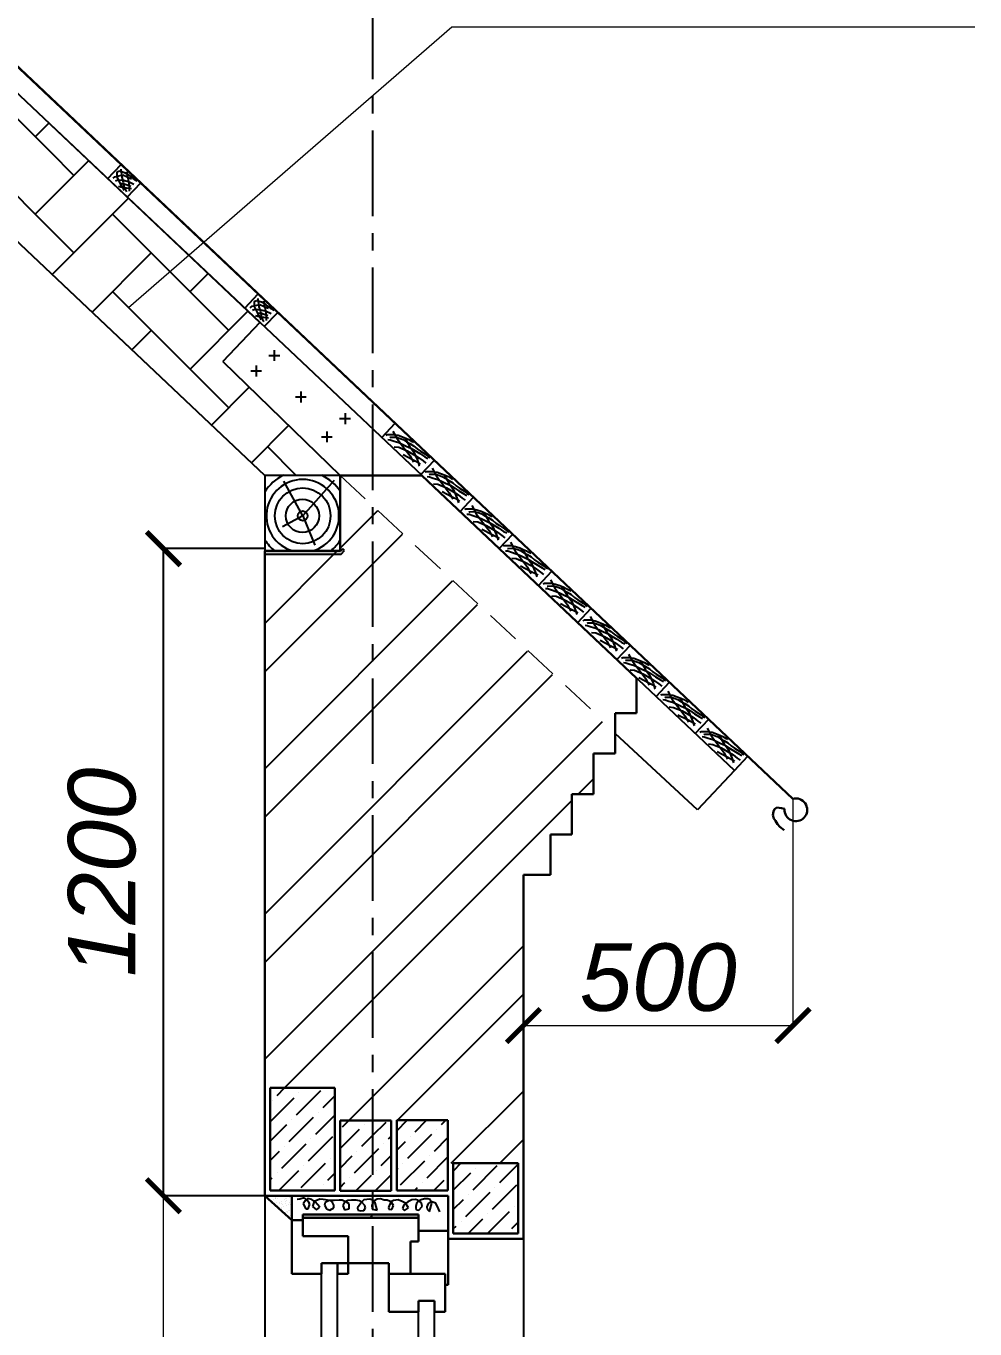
# Model space of a CAD drawing. Header units: millimetres. Extents: x 84778 to 227326, y -44398 to 146312.
# Drawn here: x 203366 to 206887, y -735 to 4098 of the extents above; entities that cross this region are included whole.
import ezdxf

# ---------------------------------------------------------------- set-up
doc = ezdxf.new("R2010")
doc.units = ezdxf.units.MM
doc.header["$LTSCALE"] = 10
doc.linetypes.add('CENTER', pattern=[50.8, 31.75, -6.35, 6.35, -6.35])
doc.linetypes.add('DASHED', pattern=[19.05, 12.7, -6.35])
for name, color, linetype in [('Осевая', 7, 'CENTER'), ('Пунктир', 7, 'DASHED'), ('Размерная', 7, 'Continuous'), ('Штриховка', 7, 'DASHED')]:
    doc.layers.add(name, color=color, linetype=linetype)
for name, color, linetype, lineweight in [('Основная', 7, 'Continuous', 30), ('основной', 7, 'Continuous', 30), ('Тонкая', 7, 'Continuous', 25)]:
    doc.layers.add(name, color=color, linetype=linetype, lineweight=lineweight)
doc.styles.add('STIL 888', font='ARIALI.TTF')

# ---------------------------------------------------------------- blocks, each defined once
blk = doc.blocks.new('_ArchTick')
at = {"color": 0, "linetype": 'ByBlock', "const_width": 0.15}
blk.add_lwpolyline([(-0.5, -0.5), (0.5, 0.5)], dxfattribs=at)

msp = doc.modelspace()

# ---------------------------------------------------------------- hatches: boundary and pattern name
at = {"layer": 'Тонкая', "linetype": 'Continuous', "ltscale": 1000}
msp.add_hatch(color=256, dxfattribs=at).paths.add_polyline_path([(204251.6, 2151), (204534.5, 2151), (204541.8, 2158), (204546.9, 2152.6), (204534.5, 2139), (204251.6, 2139)])
h = msp.add_hatch(color=256, dxfattribs=at)
edge = h.paths.add_edge_path()
edge.add_line((204392.2, -311.4), (204397.4, -311.4))
edge.add_spline(control_points=[(204397.4, -311.4), (204397.4, -311.4), (204397.4, -311.5), (204397.3, -311.5)], knot_values=[8.611802, 8.611802, 8.611802, 8.611802, 8.61268, 8.61268, 8.61268, 8.61268], degree=3, periodic=0)
edge.add_spline(control_points=[(204408.6, -299.1), (204405.4, -303.3), (204401.4, -307.3), (204397.4, -311.4)], knot_values=[8.531926, 8.531926, 8.531926, 8.531926, 8.611802, 8.611802, 8.611802, 8.611802], degree=3, periodic=0)
edge.add_line((204397.4, -311.4), (204646.3, -311.4))
edge.add_line((204646.3, -311.4), (204640, -323.3))
edge.add_line((204640, -323.3), (204392.2, -323.3))
edge.add_line((204392.2, -323.3), (204392.2, -311.4))
at = {"layer": 'Тонкая', "linetype": 'Continuous', "lineweight": 30, "ltscale": 1000}
for points in [[(204646.3, -311.4), (204651.6, -311.4), (204651.6, -323.3), (204640, -323.3)], [(204651.6, -311.4), (204820.8, -311.4), (204822.2, -312.6), (204822.2, -323.3), (204651.6, -323.3)]]:
    msp.add_hatch(color=256, dxfattribs=at).paths.add_polyline_path(points)

# ---------------------------------------------------------------- linework, layer by layer
at = {"layer": 'Осевая'}
msp.add_line((204651.6, 6250), (204651.6, -15039.6), dxfattribs=at)
at = {"layer": 'Основная', "ltscale": 50}
for p, q in [((205631.6, 1548.6), (205551.6, 1548.6)), ((205551.6, 1398.6), (205471.6, 1398.6)), ((205471.6, 1248.6), (205391.6, 1248.6)), ((205391.6, 1098.6), (205311.6, 1098.6)), ((205311.6, 948.6), (205211.6, 948.6)), ((204511.4, 158.6), (204271.4, 158.6)), ((204721.1, 37.5), (204530.8, 37.5)), ((204931.3, 39.1), (204741.1, 39.1)), ((205191.6, -120.7), (204951.3, -120.7)), ((204511.6, -221.5), (204271.3, -221.5)), ((204721.1, -223.2), (204530.8, -223.2)), ((204931.3, -221.6), (204741.1, -221.6)), ((205191.6, -381.4), (204951.3, -381.4)), ((204931.6, -401.4), (205211.6, -401.4))]:
    msp.add_line(p, q, dxfattribs=at)
at = {"layer": 'Основная', "linetype": 'Continuous', "lineweight": 30, "ltscale": 1000}
for p, q in [((204352.2, -241.4), (204251.6, -241.4)), ((204251.6, -241.4), (204352.2, -331.4)), ((204352.2, -331.4), (204352.2, -241.4))]:
    msp.add_line(p, q, dxfattribs=at)
at = {"layer": 'Основная', "lineweight": 30}
msp.add_line((204932.2, -241.4), (204932.2, -571.4), dxfattribs=at)
at = {"layer": 'Основная', "linetype": 'Continuous', "ltscale": 1000}
msp.add_line((204326, -307.7), (204326, -307.7), dxfattribs=at)
msp.add_line((204326, -307.7), (204326, -307.7), dxfattribs=at)
at = {"layer": 'основной', "linetype": 'Continuous', "ltscale": 1000}
for p, q in [((204531.6, 2431), (204834.3, 2431)), ((204531.6, 2151), (204531.6, 2431)), ((204531.6, 2431), (204834.3, 2431)), ((204834.3, 2431), (205631.6, 1678.6)), ((204251.6, 2151), (204531.6, 2151)), ((204251.6, -241.4), (204251.6, 2151)), ((205631.6, 1678.6), (205631.6, 1548.6)), ((205551.6, 1548.6), (205551.6, 1398.6)), ((205631.6, 1548.6), (205551.6, 1548.6)), ((205471.6, 1398.6), (205471.6, 1248.6)), ((205551.6, 1398.6), (205471.6, 1398.6)), ((205391.6, 1248.6), (205391.6, 1098.6)), ((205471.6, 1248.6), (205391.6, 1248.6)), ((205311.6, 1098.6), (205311.6, 948.6)), ((205391.6, 1098.6), (205311.6, 1098.6)), ((205211.6, 948.6), (205211.6, -401.4)), ((205311.6, 948.6), (205211.6, 948.6)), ((204931.6, -241.4), (204251.6, -241.4)), ((204931.6, -241.4), (204931.6, -401.4)), ((205211.6, -401.4), (204931.6, -401.4))]:
    msp.add_line(p, q, dxfattribs=at)
at = {"layer": 'основной'}
for p, q in [((205631.6, 1678.6), (205631.6, 1548.6)), ((205551.6, 1548.6), (205551.6, 1398.6)), ((205471.6, 1398.6), (205471.6, 1248.6)), ((205391.6, 1248.6), (205391.6, 1098.6)), ((205311.6, 1098.6), (205311.6, 948.6)), ((204271.3, 158.6), (204271.3, -221.5)), ((204271.4, 158.6), (204271.3, -221.5)), ((204511.4, 158.6), (204511.6, -221.5)), ((204271.3, 39.1), (204271.3, -221.5)), ((204271.3, 39.1), (204271.3, -221.5)), ((204530.8, 37.5), (204530.8, -223.2)), ((204721.1, 37.5), (204721.1, -223.2)), ((204741.1, 39.1), (204741.1, -221.6)), ((204931.3, 39.1), (204931.3, -221.6)), ((204951.3, -120.7), (204951.3, -381.4)), ((205191.6, -120.7), (205191.6, -381.4)), ((204932.2, -241.4), (204932.2, -401.2))]:
    msp.add_line(p, q, dxfattribs=at)
at = {"layer": 'основной', "ltscale": 50}
msp.add_line((205211.6, -401.4), (205211.6, 948.6), dxfattribs=at)
at = {"layer": 'основной', "lineweight": 30}
for p, q in [((204251.6, -241.4), (204932.2, -241.4)), ((204252.4, -241.4), (204932.2, -241.4)), ((204352.2, -331.4), (204392.2, -331.4)), ((204352.2, -531.4), (204352.2, -331.4)), ((204392.2, -311.4), (204392.2, -331.4)), ((204822.2, -311.4), (204392.2, -311.4)), ((204822.2, -323.3), (204392.2, -323.3)), ((204392.2, -331.4), (204392.2, -391.4)), ((204822.2, -331.4), (204822.2, -311.4)), ((204822.2, -371.4), (204822.2, -331.4)), ((204932.2, -371.4), (204822.2, -371.4)), ((204822.2, -371.4), (204822.2, -411.4)), ((204392.2, -391.4), (204561.6, -391.4)), ((204561.6, -391.4), (204561.6, -471.4)), ((204792.2, -411.4), (204792.2, -531.4)), ((204822.2, -411.4), (204792.2, -411.4)), ((204561.6, -471.4), (204561.6, -531.4)), ((204461.6, -531.4), (204352.2, -531.4)), ((204492.2, -491.4), (204461.6, -491.4)), ((204461.6, -491.4), (204461.6, -531.4)), ((204712.2, -491.4), (204492.2, -491.4)), ((204521.6, -531.4), (204521.6, -491.4)), ((204561.6, -531.4), (204521.6, -531.4)), ((204712.2, -531.4), (204712.2, -491.4)), ((204712.2, -671.4), (204712.2, -531.4)), ((204712.2, -531.4), (204921.6, -531.4)), ((204792.2, -531.4), (204712.2, -531.4)), ((204921.6, -531.4), (204921.6, -571.4)), ((204921.6, -571.4), (204921.6, -671.4)), ((204932.2, -571.4), (204921.6, -571.4)), ((204821.6, -671.4), (204712.2, -671.4)), ((204821.6, -631.4), (204821.6, -671.4)), ((204852.2, -631.4), (204821.6, -631.4)), ((204852.2, -631.4), (204881.6, -631.4)), ((204881.6, -671.4), (204881.6, -631.4)), ((204921.6, -671.4), (204881.6, -671.4))]:
    msp.add_line(p, q, dxfattribs=at)
at = {"layer": 'основной', "lineweight": 20}
msp.add_line((204352.2, -331.4), (204352.2, -241.4), dxfattribs=at)
at = {"layer": 'Пунктир', "linetype": 'Continuous', "ltscale": 1000}
for p, q in [((204266.9, 2875.5), (204306.9, 2875.5)), ((204286.9, 2895.5), (204286.9, 2855.5)), ((204199.7, 2818.1), (204239.7, 2818.1)), ((204219.7, 2838.1), (204219.7, 2798.1)), ((204365.7, 2721.8), (204405.7, 2721.8)), ((204385.7, 2741.8), (204385.7, 2701.8)), ((204549.3, 2661.3), (204549.3, 2621.3)), ((204529.3, 2641.3), (204569.3, 2641.3)), ((204462.1, 2574.2), (204502.1, 2574.2)), ((204482.1, 2594.2), (204482.1, 2554.2))]:
    msp.add_line(p, q, dxfattribs=at)
at = {"layer": 'Пунктир', "linetype": 'DASHED', "lineweight": 0}
msp.add_line((204531.6, 2431), (205494.3, 1533.2), dxfattribs=at)
at = {"layer": 'Размерная', "linetype": 'ByBlock', "ltscale": 1000}
for p, q in [((204250.7, 2159), (203874.3, 2159)), ((203875.6, -241.4), (203875.6, 2159)), ((204250.6, -241.4), (203874.3, -241.4))]:
    msp.add_line(p, q, dxfattribs=at)
at = {"layer": 'Размерная', "linetype": 'ByBlock', "lineweight": 0, "ltscale": 1000}
for p, q in [((206211.6, 1230.6), (206211.6, 388.9)), ((205211.6, 948), (205211.6, 388.9)), ((205211.6, 390.1), (206211.6, 390.1)), ((204251.8, -241.4), (203874.3, -241.4)), ((203875.6, -3401.4), (203875.6, -241.4))]:
    msp.add_line(p, q, dxfattribs=at)
at = {"layer": 'Тонкая', "lineweight": 30, "ltscale": 50}
msp.add_line((206211.6, 1231.2), (197451.6, 9498.6), dxfattribs=at)
at = {"layer": 'Тонкая', "ltscale": 50}
for p, q in [((205753.8, 1663.3), (197523.9, 9430.4)), ((205994.8, 1335.8), (197451.6, 9398.6)), ((204251.6, 2431), (200971.7, 5526.4)), ((203668.4, 3531.4), (203718.3, 3584.3)), ((203741.1, 3462.7), (203791, 3515.6)), ((204177, 3051.3), (204227, 3104.2)), ((204249.8, 2982.7), (204299.7, 3035.6)), ((204685.7, 2571.3), (204735.6, 2624.2)), ((204831.1, 2434), (204881.1, 2486.9)), ((204831.1, 2434), (204881.1, 2486.9)), ((204976.6, 2296.7), (205026.5, 2349.6)), ((205122, 2159.5), (205172, 2212.4)), ((205267.5, 2022.2), (205317.4, 2075.1)), ((205412.9, 1884.9), (205462.9, 1937.8)), ((205558.4, 1747.7), (205608.3, 1800.5)), ((205703.9, 1610.4), (205753.8, 1663.3)), ((205703.9, 1610.4), (205753.8, 1663.3)), ((205849.3, 1473.1), (205899.2, 1526)), ((205849.3, 1473.1), (205899.2, 1526)), ((205994.8, 1335.8), (206044.7, 1388.7))]:
    msp.add_line(p, q, dxfattribs=at)
at = {"layer": 'Тонкая', "linetype": 'Continuous', "lineweight": 0, "ltscale": 1000}
for p, q in [((203745.3, 3053.8), (204946.3, 4094.3)), ((204946.3, 4094.3), (206887.1, 4094.3)), ((204233, 2998.5), (204095.7, 2853.1)), ((204095.7, 2853.1), (204531.6, 2431))]:
    msp.add_line(p, q, dxfattribs=at)
at = {"layer": 'Тонкая', "linetype": 'Continuous', "ltscale": 1000}
for p, q in [((203457.1, 3629.4), (203237.6, 3849)), ((203399.3, 3687.2), (203449.8, 3737.7)), ((203457.1, 3730.8), (204233, 2998.5)), ((203457.1, 3342.1), (203112, 3687.2)), ((203543, 3543.5), (203457.1, 3629.4)), ((203457.1, 3457.6), (203597.7, 3598.1)), ((203399.3, 3399.8), (203457.1, 3457.6)), ((203462.5, 3175.7), (203745.5, 3458.6)), ((204117.8, 2968.8), (203686.7, 3399.8)), ((203543, 3256.1), (203457.1, 3342.1)), ((203610.4, 3036.1), (203830.4, 3256.1)), ((204251.6, 2431), (203457.1, 3180.8)), ((203974.1, 3112.5), (204041.2, 3179.6)), ((204117.8, 2681.4), (203686.7, 3112.5)), ((203974.1, 2825.1), (204189, 3040)), ((204233, 2998.5), (204095.7, 2853.1)), ((203758.2, 2896.6), (203830.4, 2968.8)), ((204095.7, 2853.1), (204531.6, 2431)), ((204053.9, 2617.5), (204194.1, 2757.8)), ((204201.7, 2478), (204340.1, 2616.4)), ((204368.2, 2431), (204261.4, 2537.7)), ((204531.6, 2431), (204251.6, 2431)), ((204534.5, 2151), (204251.6, 2151)), ((204251.6, 2151), (204251.6, 2139)), ((204251.6, 2139), (204534.5, 2139)), ((204541.8, 2158), (204534.5, 2151)), ((204534.5, 2139), (204546.9, 2152.6)), ((204546.9, 2152.6), (204541.8, 2158)), ((205857.5, 1190.4), (205551.6, 1473.6)), ((205994.8, 1335.8), (205857.5, 1190.4)), ((204297.4, 131), (204325, 158.6)), ((204369.2, 59.2), (204459, 149)), ((204396.1, 158), (204396.8, 158.6)), ((204271.3, 33.2), (204360.2, 122)), ((204279.4, 113.1), (204279.4, 113.1)), ((204378.2, 140), (204378.2, 140)), ((204468, 86.1), (204511.4, 129.5)), ((204342.3, -39.6), (204432.1, 50.2)), ((204441, -12.7), (204511.4, 57.7)), ((204450, 68.2), (204450, 68.2)), ((204271.3, -38.7), (204333.3, 23.3)), ((204351.2, 41.2), (204351.2, 41.2)), ((204530.8, -66.6), (204602.7, 5.3)), ((204539.8, 14.3), (204563, 37.5)), ((204620.7, 23.3), (204620.7, 23.3)), ((204651.6, -17.7), (204701.5, 32.2)), ((204741.1, 0), (204780.2, 39.1)), ((204809.2, -3.7), (204852, 39.1)), ((204890.1, 5.3), (204890.1, 5.3)), ((204908, 23.3), (204923.9, 39.1)), ((204414.1, -111.5), (204503.9, -21.7)), ((204423.1, -30.6), (204423.1, -30.6)), ((204611.7, -57.6), (204651.6, -17.7)), ((204710.5, -30.6), (204721.1, -20)), ((204741.1, -71.8), (204773.3, -39.6)), ((204782.3, -102.5), (204872.1, -12.7)), ((204791.3, -21.7), (204791.3, -21.7)), ((204881.1, -75.5), (204931.3, -25.3)), ((204271.3, -110.5), (204306.3, -75.5)), ((204315.3, -138.4), (204405.1, -48.6)), ((204324.3, -57.6), (204324.3, -57.6)), ((204530.8, -138.4), (204575.8, -93.5)), ((204584.7, -156.4), (204651.6, -89.5)), ((204593.7, -75.5), (204593.7, -75.5)), ((204651.6, -89.5), (204674.5, -66.6)), ((204683.5, -129.4), (204721.1, -91.8)), ((204692.5, -48.6), (204692.5, -48.6)), ((204863.1, -93.5), (204863.1, -93.5)), ((204387.2, -210.2), (204477, -120.4)), ((204396.1, -129.4), (204396.1, -129.4)), ((204494.9, -102.5), (204494.9, -102.5)), ((204741.1, -143.7), (204746.4, -138.4)), ((204755.4, -201.3), (204845.2, -111.5)), ((204764.3, -120.4), (204764.3, -120.4)), ((204854.1, -174.3), (204931.3, -97.1)), ((204952.9, -147.4), (204979.6, -120.7)), ((205024.8, -219.2), (205114.6, -129.4)), ((205033.7, -138.4), (205033.7, -138.4)), ((205123.5, -192.3), (205191.6, -124.2)), ((204271.3, -182.4), (204279.4, -174.3)), ((204297.4, -156.4), (204297.4, -156.4)), ((204304, -221.5), (204378.2, -147.4)), ((204486, -183.3), (204511.5, -157.7)), ((204530.8, -210.3), (204548.8, -192.3)), ((204566.8, -174.3), (204566.8, -174.3)), ((204589.7, -223.2), (204647.6, -165.3)), ((204661.6, -223.2), (204721.1, -163.7)), ((204665.6, -147.4), (204665.6, -147.4)), ((204836.2, -192.3), (204836.2, -192.3)), ((204878.7, -221.6), (204917, -183.3)), ((204951.3, -220.8), (205015.8, -156.4)), ((204251.6, -241.4), (204251.6, -3401.4)), ((204447.7, -221.5), (204450, -219.2)), ((204468, -201.3), (204468, -201.3)), ((204806.9, -221.6), (204818.2, -210.2)), ((204997.8, -318), (205087.6, -228.2)), ((205006.8, -237.2), (205006.8, -237.2)), ((205096.6, -291.1), (205186.4, -201.3)), ((205105.6, -210.2), (205105.6, -210.2)), ((204381.5, -254.2), (204372, -255.8)), ((204397.2, -249.5), (204381.5, -254.2)), ((204402, -260.5), (204394.1, -271.5)), ((204394.1, -271.5), (204403.5, -290.4)), ((204408.3, -257.3), (204397.2, -249.5)), ((204411.4, -251), (204402, -260.5)), ((204414.6, -266.8), (204408.3, -257.3)), ((204425.6, -255.8), (204411.4, -251)), ((204413, -290.4), (204419.3, -273.1)), ((204419.3, -273.1), (204414.6, -266.8)), ((204438.2, -263.6), (204425.6, -255.8)), ((204435, -262.1), (204428.7, -280.9)), ((204428.7, -280.9), (204442.9, -293.5)), ((204455.5, -254.2), (204435, -262.1)), ((204455.5, -284.1), (204438.2, -263.6)), ((204442.9, -293.5), (204455.5, -284.1)), ((204468.1, -255.8), (204455.5, -254.2)), ((204493.3, -258.9), (204468.1, -255.8)), ((204476, -266.8), (204472.8, -276.2)), ((204472.8, -276.2), (204480.7, -290.4)), ((204490.2, -258.9), (204476, -266.8)), ((204509, -258.9), (204490.2, -258.9)), ((204501.2, -263.6), (204493.3, -258.9)), ((204493.3, -295.1), (204507.5, -285.7)), ((204507.5, -276.2), (204501.2, -263.6)), ((204507.5, -285.7), (204507.5, -276.2)), ((204527.4, -257.7), (204509, -258.9)), ((204538.9, -257.7), (204527.4, -257.7)), ((204555, -264.6), (204538.9, -257.7)), ((204547.6, -265.2), (204541.2, -277.8)), ((204541.2, -277.8), (204547, -293.4)), ((204547, -293.4), (204564.8, -289.9)), ((204560.2, -259.4), (204547.6, -265.2)), ((204564.8, -270.9), (204555, -264.6)), ((204574, -258.3), (204560.2, -259.4)), ((204564.8, -289.9), (204564.8, -270.9)), ((204591.3, -258.3), (204574, -258.3)), ((204603.4, -260.6), (204591.3, -258.3)), ((204611.4, -264), (204595.3, -285.9)), ((204595.3, -285.9), (204597.1, -294.5)), ((204611.4, -265.2), (204603.4, -260.6)), ((204618.9, -256.6), (204611.4, -264)), ((204623, -277.3), (204611.4, -265.2)), ((204629.9, -254.8), (204618.9, -256.6)), ((204619.5, -295.7), (204625.3, -285.9)), ((204625.3, -285.9), (204623, -277.3)), ((204642, -253.7), (204629.9, -254.8)), ((204652.3, -258.3), (204642, -253.7)), ((204653.5, -266.9), (204649.4, -276.1)), ((204649.4, -276.1), (204650.6, -291.1)), ((204660.9, -267.5), (204652.3, -258.3)), ((204657.5, -260), (204653.5, -266.9)), ((204668.4, -253.7), (204657.5, -260)), ((204669, -295.1), (204660.9, -267.5)), ((204681.1, -252.5), (204668.4, -253.7)), ((204694.2, -257.2), (204681.1, -252.5)), ((204705.3, -257.2), (204694.2, -257.2)), ((204720.2, -263.8), (204705.3, -257.2)), ((204718.9, -264.2), (204710.7, -284.8)), ((204710.7, -284.8), (204712.3, -290.5)), ((204729.6, -258.9), (204718.9, -264.2)), ((204729.6, -277.8), (204720.2, -263.8)), ((204723.5, -292.6), (204729.6, -277.8)), ((204746.1, -256.4), (204729.6, -258.9)), ((204760.9, -262.2), (204746.1, -256.4)), ((204774.1, -268.7), (204760.9, -262.2)), ((204767.5, -275.3), (204762.5, -288.1)), ((204762.5, -288.1), (204769.9, -295.9)), ((204782.7, -264.2), (204767.5, -275.3)), ((204769.9, -295.9), (204784.8, -285.6)), ((204784.8, -285.6), (204774.1, -268.7)), ((204797.9, -256.8), (204782.7, -264.2)), ((204811.1, -255.6), (204797.9, -256.8)), ((204819.3, -257.2), (204811.1, -255.6)), ((204814.4, -270), (204812.3, -280.7)), ((204812.3, -280.7), (204812.3, -288.5)), ((204812.3, -288.5), (204815.6, -293)), ((204821.4, -262.6), (204814.4, -270)), ((204829.2, -264.6), (204819.3, -257.2)), ((204831.7, -256.4), (204821.4, -262.6)), ((204823.4, -294.2), (204836.2, -280.7)), ((204835, -272), (204829.2, -264.6)), ((204844, -252.7), (204831.7, -256.4)), ((204836.2, -280.7), (204835, -272)), ((204856.8, -252.7), (204844, -252.7)), ((204858, -270.4), (204853.5, -282.7)), ((204853.5, -282.7), (204854.7, -290.5)), ((204865, -255.2), (204856.8, -252.7)), ((204869.1, -263), (204858, -270.4)), ((204863.4, -299.6), (204872, -268.3)), ((204868.3, -260.1), (204865, -255.2)), ((204872, -268.3), (204868.3, -260.1)), ((204875.7, -264.6), (204869.1, -263)), ((204886.4, -268.7), (204875.7, -264.6)), ((204896.3, -290.1), (204886.4, -268.7)), ((204951.3, -292.7), (204988.8, -255.1)), ((205177.4, -282.1), (205177.4, -282.1)), ((204403.5, -290.4), (204413, -290.4)), ((204480.7, -290.4), (204493.3, -295.1)), ((204597.1, -294.5), (204608.6, -297.4)), ((204608.6, -297.4), (204619.5, -295.7)), ((204650.6, -291.1), (204669, -295.1)), ((204712.3, -290.5), (204723.5, -292.6)), ((204815.6, -293), (204823.4, -294.2)), ((204854.7, -290.5), (204863.4, -299.6)), ((204901.2, -301.6), (204896.3, -290.1)), ((204979.9, -336), (204979.9, -336)), ((205006.3, -381.4), (205060.7, -327)), ((205078.1, -381.4), (205159.5, -300)), ((205078.6, -309), (205078.6, -309)), ((204951.3, -364.5), (204961.9, -353.9)), ((205150.5, -380.9), (205150.5, -380.9)), ((205168.5, -362.9), (205191.6, -339.8)), ((205211.6, -401.4), (205211.6, -3321.4)), ((204461.6, -3081.4), (204461.6, -531.4)), ((204521.6, -3081.4), (204521.6, -506.5)), ((204821.6, -3001.4), (204821.6, -671.4)), ((204881.6, -3001.4), (204881.6, -662.6))]:
    msp.add_line(p, q, dxfattribs=at)
at = {"layer": 'Тонкая', "linetype": 'ByBlock', "ltscale": 1000}
for p, q in [((204531.6, 2431), (204251.6, 2431)), ((204251.6, 2431), (204251.6, 2151)), ((204531.6, 2151), (204531.6, 2431)), ((204251.6, 2151), (204531.6, 2151))]:
    msp.add_line(p, q, dxfattribs=at)
at = {"layer": 'Тонкая', "ltscale": 1000}
for p, q in [((204531.3, 2161), (204670.6, 2300.3)), ((204251.6, 1701.7), (204763.2, 2213.3)), ((204251.6, 1881.3), (204520.8, 2150.5)), ((204251.6, 1342.5), (204948.6, 2039.4)), ((204251.6, 1162.9), (205041.2, 1952.5)), ((204251.6, 803.7), (205226.5, 1778.6)), ((204251.6, 624), (205319.2, 1691.7)), ((204251.6, 264.8), (205504.5, 1517.8)), ((205415, 1248.6), (205471.6, 1305.2)), ((204325, 158.6), (205391.6, 1225.2)), ((204564.4, 38.9), (205211.6, 686)), ((204744.2, 39), (205211.6, 506.4)), ((204943.7, -120.7), (205211.6, 147.2)), ((205123.3, -120.7), (205211.6, -32.4))]:
    msp.add_line(p, q, dxfattribs=at)
at = {"layer": 'Тонкая', "linetype": 'Continuous', "lineweight": 30, "ltscale": 1000}
for p, q in [((206139.2, 1183.9), (206137.4, 1170.7)), ((206137.4, 1170.7), (206141, 1158.6)), ((206143.4, 1192.9), (206139.2, 1183.9)), ((206152.4, 1198.3), (206143.4, 1192.9)), ((206169.3, 1196.5), (206152.4, 1198.3)), ((206180.7, 1194.1), (206169.3, 1196.5)), ((206180.5, 1186.2), (206180.7, 1194.1)), ((206141, 1158.6), (206146.4, 1149)), ((206146.4, 1149), (206154.8, 1137.6)), ((206154.8, 1137.6), (206163.3, 1127.4)), ((206163.3, 1127.4), (206178.9, 1115.3))]:
    msp.add_line(p, q, dxfattribs=at)
at = {"layer": 'Тонкая', "linetype": 'ByBlock', "lineweight": 0, "ltscale": 1000}
msp.add_line((204251.2, -241.4), (203873.1, -241.4), dxfattribs=at)
at = {"layer": 'Тонкая', "linetype": 'Continuous', "lineweight": 30, "ltscale": 1000}
msp.add_arc((206222.4, 1190.5), 42.1, 185.85, 104.884, dxfattribs=at)
at = {"layer": 'Штриховка', "linetype": 'Continuous', "ltscale": 1000}
for p, q in [((203688.3, 3532.8), (203695.7, 3538.7)), ((203695.7, 3538.7), (203725.1, 3545.3)), ((203703, 3556.3), (203703, 3537.2)), ((203703, 3537.2), (203715.5, 3513)), ((203703.8, 3556.3), (203712.6, 3560)), ((203712.6, 3560), (203731, 3554.1)), ((203717, 3567.3), (203720.7, 3536.5)), ((203720.7, 3536.5), (203726.6, 3518.8)), ((203725.1, 3545.3), (203741.2, 3537.9)), ((203731, 3554.1), (203742.7, 3548.2)), ((203738.3, 3558.5), (203741.2, 3545.3)), ((203741.2, 3545.3), (203744.9, 3528.4)), ((203741.2, 3537.9), (203756.7, 3531.3)), ((203742.7, 3548.2), (203750.8, 3541.6)), ((203744.9, 3528.4), (203747.9, 3504.9)), ((203750.8, 3541.6), (203761.1, 3535.7)), ((203761.1, 3535.7), (203764.8, 3530.6)), ((203764.8, 3530.6), (203777.3, 3523.2)), ((203697.2, 3523.2), (203706, 3526.9)), ((203706, 3526.9), (203728, 3525.4)), ((203708.9, 3503.4), (203722.1, 3499.8)), ((203713.3, 3514.4), (203730.2, 3512.2)), ((203715.5, 3513), (203724.3, 3497.5)), ((203722.1, 3499.8), (203739, 3497.5)), ((203724.3, 3497.5), (203728, 3488)), ((203726.6, 3518.8), (203730.2, 3498.3)), ((203728, 3525.4), (203748.6, 3520.3)), ((203730.2, 3512.2), (203754.5, 3504.2)), ((203730.2, 3498.3), (203734.6, 3489.5)), ((203734.6, 3489.5), (203739, 3482.1)), ((203739, 3497.5), (203756.7, 3495.3)), ((203747.9, 3504.9), (203747.9, 3493.1)), ((203747.9, 3493.1), (203748.6, 3485.1)), ((203748.6, 3520.3), (203766.2, 3511.5)), ((204197, 3052.7), (204204.3, 3058.6)), ((204204.3, 3058.6), (204233.7, 3065.2)), ((204205.8, 3043.2), (204214.6, 3046.9)), ((204211.7, 3076.2), (204211.7, 3057.2)), ((204211.7, 3057.2), (204224.2, 3032.9)), ((204212.4, 3076.2), (204221.2, 3079.9)), ((204214.6, 3046.9), (204236.7, 3045.4)), ((204221.2, 3079.9), (204239.6, 3074)), ((204225.6, 3087.3), (204229.3, 3056.4)), ((204229.3, 3056.4), (204235.2, 3038.8)), ((204233.7, 3065.2), (204249.9, 3057.9)), ((204236.7, 3045.4), (204257.2, 3040.3)), ((204239.6, 3074), (204251.4, 3068.2)), ((204247, 3078.4), (204249.9, 3065.2)), ((204249.9, 3065.2), (204253.6, 3048.3)), ((204249.9, 3057.9), (204265.3, 3051.3)), ((204251.4, 3068.2), (204259.4, 3061.6)), ((204253.6, 3048.3), (204256.5, 3024.8)), ((204259.4, 3061.6), (204269.7, 3055.7)), ((204269.7, 3055.7), (204273.4, 3050.5)), ((204273.4, 3050.5), (204285.9, 3043.2)), ((204217.6, 3023.4), (204230.8, 3019.7)), ((204222, 3034.4), (204238.9, 3032.2)), ((204224.2, 3032.9), (204233, 3017.5)), ((204230.8, 3019.7), (204247.7, 3017.5)), ((204233, 3017.5), (204236.7, 3008)), ((204235.2, 3038.8), (204238.9, 3018.2)), ((204238.9, 3032.2), (204263.1, 3024.1)), ((204238.9, 3018.2), (204243.3, 3009.4)), ((204243.3, 3009.4), (204247.7, 3002.1)), ((204247.7, 3017.5), (204265.3, 3015.3)), ((204256.5, 3024.8), (204256.5, 3013.1)), ((204256.5, 3013.1), (204257.2, 3005)), ((204257.2, 3040.3), (204274.9, 3031.5)), ((204701.1, 2580), (204705.2, 2583.1)), ((204705.2, 2583.1), (204727.7, 2583.1)), ((204708.8, 2563.6), (204717, 2563.1)), ((204715.9, 2571.3), (204718.5, 2572.3)), ((204717, 2563.1), (204731.3, 2558)), ((204718.5, 2572.3), (204730.3, 2572.8)), ((204727.2, 2595.4), (204743.6, 2564.6)), ((204727.7, 2583.1), (204746.2, 2579.5)), ((204730.3, 2572.8), (204740, 2572.3)), ((204740, 2572.3), (204750.8, 2569.3)), ((204743.6, 2564.6), (204768.2, 2532.9)), ((204746.2, 2579.5), (204762.1, 2573.9)), ((204750.8, 2569.3), (204764.7, 2564.1)), ((204762.1, 2573.9), (204774.9, 2568.7)), ((204764.7, 2564.1), (204777.5, 2555.9)), ((204771.3, 2569.8), (204790.3, 2536.5)), ((204774.9, 2568.7), (204786.2, 2563.6)), ((204786.2, 2563.6), (204798, 2557)), ((204731.3, 2558), (204748.8, 2552.4)), ((204732.3, 2536.5), (204748.8, 2534.9)), ((204748.8, 2552.4), (204764.1, 2545.7)), ((204748.8, 2534.9), (204780, 2521.6)), ((204764.1, 2545.7), (204776.4, 2539.5)), ((204768.2, 2532.9), (204790.8, 2503.2)), ((204776.4, 2539.5), (204793.9, 2531.3)), ((204777.5, 2555.9), (204789.8, 2549.3)), ((204780, 2521.6), (204803.6, 2508.3)), ((204789.8, 2549.3), (204804.1, 2540.6)), ((204790.3, 2536.5), (204805.2, 2516.5)), ((204793.9, 2531.3), (204808.2, 2522.6)), ((204798, 2557), (204803.1, 2553.4)), ((204804.1, 2540.6), (204816.5, 2529.8)), ((204805.2, 2516.5), (204819, 2485.2)), ((204808.2, 2522.6), (204826.7, 2511.4)), ((204816.5, 2529.8), (204829.3, 2521.1)), ((204829.3, 2521.1), (204848.8, 2508.8)), ((204764.7, 2507.8), (204802.1, 2488.3)), ((204790.8, 2503.2), (204798.5, 2488.3)), ((204798.5, 2488.3), (204803.6, 2479.6)), ((204802.1, 2488.3), (204822.1, 2478.1)), ((204803.6, 2508.3), (204823.6, 2495.5)), ((204819, 2485.2), (204823.6, 2470.4)), ((204822.1, 2478.1), (204828.8, 2472.9)), ((204823.6, 2495.5), (204839, 2484.2)), ((204823.6, 2470.4), (204825.2, 2466.8)), ((204826.7, 2511.4), (204845.2, 2499.6)), ((204839, 2484.2), (204849.8, 2476)), ((204845.2, 2499.6), (204856.5, 2493.9)), ((204848.8, 2508.8), (204857.5, 2501.1)), ((204857.5, 2501.1), (204864.1, 2497)), ((204846.5, 2442.7), (204850.6, 2445.8)), ((204850.6, 2445.8), (204873.2, 2445.8)), ((204854.2, 2426.4), (204862.4, 2425.8)), ((204861.4, 2434), (204864, 2435.1)), ((204862.4, 2425.8), (204876.8, 2420.7)), ((204864, 2435.1), (204875.7, 2435.6)), ((204872.7, 2458.1), (204889.1, 2427.4)), ((204873.2, 2445.8), (204891.6, 2442.2)), ((204875.7, 2435.6), (204885.5, 2435.1)), ((204876.8, 2420.7), (204894.2, 2415.1)), ((204885.5, 2435.1), (204896.3, 2432)), ((204889.1, 2427.4), (204913.7, 2395.6)), ((204891.6, 2442.2), (204907.5, 2436.6)), ((204896.3, 2432), (204910.1, 2426.9)), ((204907.5, 2436.6), (204920.4, 2431.5)), ((204910.1, 2426.9), (204922.9, 2418.7)), ((204916.8, 2432.5), (204935.7, 2399.2)), ((204920.4, 2431.5), (204931.6, 2426.4)), ((204922.9, 2418.7), (204935.2, 2412)), ((204931.6, 2426.4), (204943.4, 2419.7)), ((204943.4, 2419.7), (204948.6, 2416.1)), ((204877.8, 2399.2), (204894.2, 2397.7)), ((204894.2, 2415.1), (204909.6, 2408.4)), ((204894.2, 2397.7), (204925.5, 2384.3)), ((204909.6, 2408.4), (204921.9, 2402.3)), ((204910.1, 2370.5), (204947.5, 2351)), ((204913.7, 2395.6), (204936.3, 2365.9)), ((204921.9, 2402.3), (204939.3, 2394.1)), ((204925.5, 2384.3), (204949.1, 2371)), ((204935.2, 2412), (204949.6, 2403.3)), ((204935.7, 2399.2), (204950.6, 2379.2)), ((204939.3, 2394.1), (204953.7, 2385.4)), ((204949.1, 2371), (204969.1, 2358.2)), ((204949.6, 2403.3), (204961.9, 2392.5)), ((204950.6, 2379.2), (204964.5, 2348)), ((204953.7, 2385.4), (204972.2, 2374.1)), ((204961.9, 2392.5), (204974.7, 2383.8)), ((204972.2, 2374.1), (204990.6, 2362.3)), ((204974.7, 2383.8), (204994.2, 2371.5)), ((204994.2, 2371.5), (205002.9, 2363.8)), ((204936.3, 2365.9), (204944, 2351)), ((204944, 2351), (204949.1, 2342.3)), ((204947.5, 2351), (204967.5, 2340.8)), ((204964.5, 2348), (204969.1, 2333.1)), ((204967.5, 2340.8), (204974.2, 2335.7)), ((204969.1, 2358.2), (204984.5, 2346.9)), ((204969.1, 2333.1), (204970.6, 2329.5)), ((204984.5, 2346.9), (204995.2, 2338.7)), ((204990.6, 2362.3), (205001.9, 2356.7)), ((205002.9, 2363.8), (205009.6, 2359.7)), ((204994, 2303.7), (204998.1, 2306.8)), ((204998.1, 2306.8), (205020.6, 2306.8)), ((205001.6, 2287.3), (205009.9, 2286.8)), ((205008.8, 2295), (205011.4, 2296)), ((205009.9, 2286.8), (205024.2, 2281.6)), ((205011.4, 2296), (205023.2, 2296.5)), ((205020.1, 2319.1), (205036.5, 2288.3)), ((205020.6, 2306.8), (205039.1, 2303.2)), ((205023.2, 2296.5), (205032.9, 2296)), ((205024.2, 2281.6), (205041.7, 2276)), ((205032.9, 2296), (205043.7, 2292.9)), ((205036.5, 2288.3), (205061.1, 2256.5)), ((205039.1, 2303.2), (205055, 2297.5)), ((205041.7, 2276), (205057, 2269.3)), ((205043.7, 2292.9), (205057.5, 2287.8)), ((205055, 2297.5), (205067.8, 2292.4)), ((205057.5, 2287.8), (205070.4, 2279.6)), ((205064.2, 2293.4), (205083.2, 2260.1)), ((205067.8, 2292.4), (205079.1, 2287.3)), ((205070.4, 2279.6), (205082.7, 2272.9)), ((205079.1, 2287.3), (205090.9, 2280.6)), ((205082.7, 2272.9), (205097, 2264.2)), ((205090.9, 2280.6), (205096, 2277)), ((205025.2, 2260.1), (205041.7, 2258.6)), ((205041.7, 2258.6), (205072.9, 2245.3)), ((205057, 2269.3), (205069.3, 2263.2)), ((205057.5, 2231.4), (205095, 2212)), ((205061.1, 2256.5), (205083.7, 2226.8)), ((205069.3, 2263.2), (205086.8, 2255)), ((205072.9, 2245.3), (205096.5, 2231.9)), ((205083.2, 2260.1), (205098.1, 2240.1)), ((205083.7, 2226.8), (205091.4, 2212)), ((205086.8, 2255), (205101.1, 2246.3)), ((205096.5, 2231.9), (205116.5, 2219.1)), ((205097, 2264.2), (205109.3, 2253.5)), ((205098.1, 2240.1), (205111.9, 2208.9)), ((205101.1, 2246.3), (205119.6, 2235)), ((205109.3, 2253.5), (205122.2, 2244.8)), ((205119.6, 2235), (205138.1, 2223.2)), ((205122.2, 2244.8), (205141.7, 2232.5)), ((205138.1, 2223.2), (205149.3, 2217.6)), ((205141.7, 2232.5), (205150.4, 2224.8)), ((205150.4, 2224.8), (205157, 2220.7)), ((205091.4, 2212), (205096.5, 2203.3)), ((205095, 2212), (205115, 2201.7)), ((205111.9, 2208.9), (205116.5, 2194)), ((205115, 2201.7), (205121.7, 2196.6)), ((205116.5, 2219.1), (205131.9, 2207.9)), ((205116.5, 2194), (205118.1, 2190.4)), ((205131.9, 2207.9), (205142.7, 2199.7)), ((205163.3, 2183.1), (205179.7, 2152.3)), ((205137.1, 2167.7), (205141.3, 2170.8)), ((205141.3, 2170.8), (205163.8, 2170.8)), ((205144.8, 2151.3), (205153, 2150.8)), ((205152, 2159), (205154.6, 2160)), ((205153, 2150.8), (205167.4, 2145.7)), ((205154.6, 2160), (205166.4, 2160.5)), ((205163.8, 2170.8), (205182.3, 2167.2)), ((205166.4, 2160.5), (205176.1, 2160)), ((205167.4, 2145.7), (205184.8, 2140)), ((205176.1, 2160), (205186.9, 2157)), ((205179.7, 2152.3), (205204.3, 2120.6)), ((205182.3, 2167.2), (205198.2, 2161.6)), ((205184.8, 2140), (205200.2, 2133.4)), ((205186.9, 2157), (205200.7, 2151.8)), ((205198.2, 2161.6), (205211, 2156.4)), ((205200.2, 2133.4), (205212.5, 2127.2)), ((205200.7, 2151.8), (205213.6, 2143.6)), ((205207.4, 2157.5), (205226.4, 2124.2)), ((205211, 2156.4), (205222.3, 2151.3)), ((205212.5, 2127.2), (205230, 2119)), ((205213.6, 2143.6), (205225.9, 2137)), ((205222.3, 2151.3), (205234.1, 2144.7)), ((205225.9, 2137), (205240.2, 2128.3)), ((205234.1, 2144.7), (205239.2, 2141.1)), ((205240.2, 2128.3), (205252.5, 2117.5)), ((205168.4, 2124.2), (205184.8, 2122.6)), ((205184.8, 2122.6), (205216.1, 2109.3)), ((205200.7, 2095.5), (205238.2, 2076)), ((205204.3, 2120.6), (205226.9, 2090.9)), ((205216.1, 2109.3), (205239.7, 2096)), ((205226.4, 2124.2), (205241.3, 2104.2)), ((205226.9, 2090.9), (205234.6, 2076)), ((205230, 2119), (205244.3, 2110.3)), ((205239.7, 2096), (205259.7, 2083.2)), ((205241.3, 2104.2), (205255.1, 2072.9)), ((205244.3, 2110.3), (205262.8, 2099.1)), ((205252.5, 2117.5), (205265.4, 2108.8)), ((205259.7, 2083.2), (205275.1, 2071.9)), ((205262.8, 2099.1), (205281.3, 2087.3)), ((205265.4, 2108.8), (205284.8, 2096.5)), ((205281.3, 2087.3), (205292.5, 2081.6)), ((205284.8, 2096.5), (205293.6, 2088.8)), ((205293.6, 2088.8), (205300.2, 2084.7)), ((205234.6, 2076), (205239.7, 2067.3)), ((205238.2, 2076), (205258.2, 2065.7)), ((205255.1, 2072.9), (205259.7, 2058.1)), ((205258.2, 2065.7), (205264.8, 2060.6)), ((205259.7, 2058.1), (205261.3, 2054.5)), ((205275.1, 2071.9), (205285.9, 2063.7)), ((205285.2, 2028), (205289.3, 2031.1)), ((205289.3, 2031.1), (205311.9, 2031.1)), ((205311.4, 2043.4), (205327.8, 2012.7)), ((205311.9, 2031.1), (205330.4, 2027.5)), ((205292.9, 2011.6), (205301.1, 2011.1)), ((205300.1, 2019.3), (205302.7, 2020.3)), ((205301.1, 2011.1), (205315.5, 2006)), ((205302.7, 2020.3), (205314.5, 2020.9)), ((205314.5, 2020.9), (205324.2, 2020.3)), ((205315.5, 2006), (205332.9, 2000.4)), ((205316.5, 1984.5), (205332.9, 1982.9)), ((205324.2, 2020.3), (205335, 2017.3)), ((205327.8, 2012.7), (205352.4, 1980.9)), ((205330.4, 2027.5), (205346.3, 2021.9)), ((205332.9, 2000.4), (205348.3, 1993.7)), ((205332.9, 1982.9), (205364.2, 1969.6)), ((205335, 2017.3), (205348.8, 2012.1)), ((205346.3, 2021.9), (205359.1, 2016.8)), ((205348.3, 1993.7), (205360.6, 1987.6)), ((205348.8, 2012.1), (205361.6, 2004)), ((205355.5, 2017.8), (205374.5, 1984.5)), ((205359.1, 2016.8), (205370.4, 2011.6)), ((205360.6, 1987.6), (205378.1, 1979.4)), ((205361.6, 2004), (205373.9, 1997.3)), ((205370.4, 2011.6), (205382.2, 2005)), ((205373.9, 1997.3), (205388.3, 1988.6)), ((205374.5, 1984.5), (205389.3, 1964.5)), ((205382.2, 2005), (205387.3, 2001.4)), ((205388.3, 1988.6), (205400.6, 1977.8)), ((205348.8, 1955.8), (205386.3, 1936.3)), ((205352.4, 1980.9), (205375, 1951.2)), ((205364.2, 1969.6), (205387.8, 1956.3)), ((205375, 1951.2), (205382.7, 1936.3)), ((205378.1, 1979.4), (205392.4, 1970.6)), ((205382.7, 1936.3), (205387.8, 1927.6)), ((205386.3, 1936.3), (205406.3, 1926.1)), ((205387.8, 1956.3), (205407.8, 1943.5)), ((205389.3, 1964.5), (205403.2, 1933.2)), ((205392.4, 1970.6), (205410.9, 1959.4)), ((205400.6, 1977.8), (205413.4, 1969.1)), ((205403.2, 1933.2), (205407.8, 1918.4)), ((205407.8, 1943.5), (205423.2, 1932.2)), ((205410.9, 1959.4), (205429.3, 1947.6)), ((205413.4, 1969.1), (205432.9, 1956.8)), ((205429.3, 1947.6), (205440.6, 1941.9)), ((205432.9, 1956.8), (205441.6, 1949.1)), ((205441.6, 1949.1), (205448.3, 1945)), ((205406.3, 1926.1), (205412.9, 1920.9)), ((205407.8, 1918.4), (205409.3, 1914.8)), ((205423.2, 1932.2), (205433.9, 1924)), ((205432.6, 1891.5), (205436.7, 1894.6)), ((205436.7, 1894.6), (205459.3, 1894.6)), ((205458.8, 1906.9), (205475.2, 1876.1)), ((205459.3, 1894.6), (205477.7, 1891)), ((205477.7, 1891), (205493.6, 1885.3)), ((205493.6, 1885.3), (205506.5, 1880.2)), ((205440.3, 1875.1), (205448.5, 1874.6)), ((205447.5, 1882.8), (205450.1, 1883.8)), ((205448.5, 1874.6), (205462.9, 1869.5)), ((205450.1, 1883.8), (205461.8, 1884.3)), ((205461.8, 1884.3), (205471.6, 1883.8)), ((205462.9, 1869.5), (205480.3, 1863.8)), ((205463.9, 1847.9), (205480.3, 1846.4)), ((205471.6, 1883.8), (205482.4, 1880.7)), ((205475.2, 1876.1), (205499.8, 1844.3)), ((205480.3, 1863.8), (205495.7, 1857.2)), ((205480.3, 1846.4), (205511.6, 1833.1)), ((205482.4, 1880.7), (205496.2, 1875.6)), ((205495.7, 1857.2), (205508, 1851)), ((205496.2, 1875.6), (205509, 1867.4)), ((205499.8, 1844.3), (205522.4, 1814.6)), ((205502.9, 1881.2), (205521.8, 1847.9)), ((205506.5, 1880.2), (205517.7, 1875.1)), ((205508, 1851), (205525.4, 1842.8)), ((205509, 1867.4), (205521.3, 1860.7)), ((205517.7, 1875.1), (205529.5, 1868.4)), ((205521.3, 1860.7), (205535.7, 1852)), ((205521.8, 1847.9), (205536.7, 1828)), ((205525.4, 1842.8), (205539.8, 1834.1)), ((205529.5, 1868.4), (205534.7, 1864.8)), ((205535.7, 1852), (205548, 1841.3)), ((205548, 1841.3), (205560.8, 1832.6)), ((205496.2, 1819.2), (205533.6, 1799.8)), ((205511.6, 1833.1), (205535.2, 1819.8)), ((205522.4, 1814.6), (205530.1, 1799.8)), ((205530.1, 1799.8), (205535.2, 1791.1)), ((205533.6, 1799.8), (205553.6, 1789.5)), ((205535.2, 1819.8), (205555.2, 1806.9)), ((205536.7, 1828), (205550.6, 1796.7)), ((205539.8, 1834.1), (205558.3, 1822.8)), ((205550.6, 1796.7), (205555.2, 1781.8)), ((205553.6, 1789.5), (205560.3, 1784.4)), ((205555.2, 1806.9), (205570.6, 1795.7)), ((205558.3, 1822.8), (205576.7, 1811)), ((205560.8, 1832.6), (205580.3, 1820.3)), ((205570.6, 1795.7), (205581.3, 1787.5)), ((205576.7, 1811), (205588, 1805.4)), ((205580.3, 1820.3), (205589, 1812.6)), ((205589, 1812.6), (205595.7, 1808.5)), ((205555.2, 1781.8), (205556.7, 1778.3)), ((205575.7, 1752.8), (205579.8, 1755.8)), ((205579.8, 1755.8), (205602.4, 1755.8)), ((205590.6, 1744.1), (205593.2, 1745.1)), ((205593.2, 1745.1), (205605, 1745.6)), ((205601.9, 1768.1), (205618.3, 1737.4)), ((205602.4, 1755.8), (205620.9, 1752.3)), ((205605, 1745.6), (205614.7, 1745.1)), ((205614.7, 1745.1), (205625.5, 1742)), ((205620.9, 1752.3), (205636.8, 1746.6)), ((205625.5, 1742), (205639.3, 1736.9)), ((205636.8, 1746.6), (205649.6, 1741.5)), ((205646, 1742.5), (205665, 1709.2)), ((205649.6, 1741.5), (205660.9, 1736.4)), ((205583.4, 1736.4), (205591.6, 1735.9)), ((205591.6, 1735.9), (205606, 1730.7)), ((205606, 1730.7), (205623.4, 1725.1)), ((205607, 1709.2), (205623.4, 1707.7)), ((205618.3, 1737.4), (205642.9, 1705.6)), ((205623.4, 1725.1), (205638.8, 1718.4)), ((205623.4, 1707.7), (205654.7, 1694.4)), ((205638.8, 1718.4), (205651.1, 1712.3)), ((205639.3, 1736.9), (205652.1, 1728.7)), ((205642.9, 1705.6), (205665.5, 1675.9)), ((205651.1, 1712.3), (205668.6, 1704.1)), ((205652.1, 1728.7), (205664.4, 1722)), ((205654.7, 1694.4), (205678.3, 1681)), ((205660.9, 1736.4), (205672.7, 1729.7)), ((205664.4, 1722), (205678.8, 1713.3)), ((205665, 1709.2), (205679.8, 1689.2)), ((205668.6, 1704.1), (205682.9, 1695.4)), ((205672.7, 1729.7), (205677.8, 1726.1)), ((205678.8, 1713.3), (205691.1, 1702.6)), ((205682.9, 1695.4), (205701.4, 1684.1)), ((205691.1, 1702.6), (205703.9, 1693.8)), ((205703.9, 1693.8), (205723.4, 1681.5)), ((205639.3, 1680.5), (205676.8, 1661.1)), ((205665.5, 1675.9), (205673.2, 1661.1)), ((205673.2, 1661.1), (205678.3, 1652.3)), ((205676.8, 1661.1), (205696.8, 1650.8)), ((205678.3, 1681), (205698.3, 1668.2)), ((205679.8, 1689.2), (205693.7, 1658)), ((205693.7, 1658), (205698.3, 1643.1)), ((205696.8, 1650.8), (205703.4, 1645.7)), ((205698.3, 1668.2), (205713.7, 1657)), ((205701.4, 1684.1), (205719.8, 1672.3)), ((205713.7, 1657), (205724.5, 1648.8)), ((205719.8, 1672.3), (205731.1, 1666.7)), ((205723.4, 1681.5), (205732.1, 1673.9)), ((205732.1, 1673.9), (205738.8, 1669.8)), ((205698.3, 1643.1), (205699.8, 1639.5)), ((205721.2, 1615.5), (205725.3, 1618.6)), ((205725.3, 1618.6), (205747.8, 1618.6)), ((205728.9, 1599.1), (205737.1, 1598.6)), ((205736.1, 1606.8), (205738.6, 1607.8)), ((205737.1, 1598.6), (205751.4, 1593.5)), ((205738.6, 1607.8), (205750.4, 1608.3)), ((205747.3, 1630.9), (205763.7, 1600.1)), ((205747.8, 1618.6), (205766.3, 1615)), ((205750.4, 1608.3), (205760.2, 1607.8)), ((205760.2, 1607.8), (205770.9, 1604.7)), ((205763.7, 1600.1), (205788.4, 1568.4)), ((205766.3, 1615), (205782.2, 1609.3)), ((205770.9, 1604.7), (205784.8, 1599.6)), ((205782.2, 1609.3), (205795, 1604.2)), ((205784.8, 1599.6), (205797.6, 1591.4)), ((205791.4, 1605.2), (205810.4, 1571.9)), ((205795, 1604.2), (205806.3, 1599.1)), ((205806.3, 1599.1), (205818.1, 1592.4)), ((205751.4, 1593.5), (205768.9, 1587.8)), ((205752.5, 1571.9), (205768.9, 1570.4)), ((205768.9, 1587.8), (205784.3, 1581.2)), ((205768.9, 1570.4), (205800.2, 1557.1)), ((205784.3, 1581.2), (205796.6, 1575)), ((205788.4, 1568.4), (205810.9, 1538.6)), ((205796.6, 1575), (205814, 1566.8)), ((205797.6, 1591.4), (205809.9, 1584.8)), ((205800.2, 1557.1), (205823.7, 1543.8)), ((205809.9, 1584.8), (205824.3, 1576)), ((205810.4, 1571.9), (205825.3, 1552)), ((205814, 1566.8), (205828.4, 1558.1)), ((205818.1, 1592.4), (205823.2, 1588.9)), ((205824.3, 1576), (205836.6, 1565.3)), ((205825.3, 1552), (205839.1, 1520.7)), ((205828.4, 1558.1), (205846.8, 1546.8)), ((205836.6, 1565.3), (205849.4, 1556.6)), ((205846.8, 1546.8), (205865.3, 1535.1)), ((205849.4, 1556.6), (205868.9, 1544.3)), ((205784.8, 1543.2), (205822.2, 1523.8)), ((205810.9, 1538.6), (205818.6, 1523.8)), ((205818.6, 1523.8), (205823.7, 1515.1)), ((205822.2, 1523.8), (205842.2, 1513.5)), ((205823.7, 1543.8), (205843.7, 1531)), ((205839.1, 1520.7), (205843.7, 1505.8)), ((205842.2, 1513.5), (205848.9, 1508.4)), ((205843.7, 1531), (205859.1, 1519.7)), ((205843.7, 1505.8), (205845.3, 1502.3)), ((205859.1, 1519.7), (205869.9, 1511.5)), ((205865.3, 1535.1), (205876.6, 1529.4)), ((205868.9, 1544.3), (205877.6, 1536.6)), ((205877.6, 1536.6), (205884.3, 1532.5)), ((205866.6, 1478.2), (205870.7, 1481.3)), ((205870.7, 1481.3), (205893.3, 1481.3)), ((205874.3, 1461.8), (205882.5, 1461.3)), ((205881.5, 1469.5), (205884.1, 1470.5)), ((205882.5, 1461.3), (205896.9, 1456.2)), ((205884.1, 1470.5), (205895.9, 1471.1)), ((205892.8, 1493.6), (205909.2, 1462.9)), ((205893.3, 1481.3), (205911.8, 1477.7)), ((205895.9, 1471.1), (205905.6, 1470.5)), ((205896.9, 1456.2), (205914.3, 1450.6)), ((205905.6, 1470.5), (205916.4, 1467.5)), ((205909.2, 1462.9), (205933.8, 1431.1)), ((205911.8, 1477.7), (205927.7, 1472.1)), ((205914.3, 1450.6), (205929.7, 1443.9)), ((205916.4, 1467.5), (205930.2, 1462.3)), ((205927.7, 1472.1), (205940.5, 1467)), ((205930.2, 1462.3), (205943, 1454.1)), ((205936.9, 1468), (205955.9, 1434.7)), ((205940.5, 1467), (205951.8, 1461.8)), ((205943, 1454.1), (205955.4, 1447.5)), ((205951.8, 1461.8), (205963.6, 1455.2)), ((205963.6, 1455.2), (205968.7, 1451.6)), ((205897.9, 1434.7), (205914.3, 1433.1)), ((205914.3, 1433.1), (205945.6, 1419.8)), ((205929.7, 1443.9), (205942, 1437.7)), ((205930.2, 1406), (205967.7, 1386.5)), ((205933.8, 1431.1), (205956.4, 1401.4)), ((205942, 1437.7), (205959.5, 1429.5)), ((205945.6, 1419.8), (205969.2, 1406.5)), ((205955.4, 1447.5), (205969.7, 1438.8)), ((205955.9, 1434.7), (205970.7, 1414.7)), ((205959.5, 1429.5), (205973.8, 1420.8)), ((205969.2, 1406.5), (205989.2, 1393.7)), ((205969.7, 1438.8), (205982, 1428)), ((205970.7, 1414.7), (205984.6, 1383.4)), ((205973.8, 1420.8), (205992.3, 1409.6)), ((205982, 1428), (205994.8, 1419.3)), ((205992.3, 1409.6), (206010.7, 1397.8)), ((205994.8, 1419.3), (206014.3, 1407)), ((206014.3, 1407), (206023, 1399.3)), ((205956.4, 1401.4), (205964.1, 1386.5)), ((205964.1, 1386.5), (205969.2, 1377.8)), ((205967.7, 1386.5), (205987.7, 1376.3)), ((205984.6, 1383.4), (205989.2, 1368.6)), ((205987.7, 1376.3), (205994.3, 1371.1)), ((205989.2, 1393.7), (206004.6, 1382.4)), ((205989.2, 1368.6), (205990.7, 1365)), ((206004.6, 1382.4), (206015.4, 1374.2)), ((206010.7, 1397.8), (206022, 1392.1)), ((206023, 1399.3), (206029.7, 1395.2)), ((204265.2, -251.1), (204265.2, -251.1)), ((204278.1, -265), (204278.1, -265)), ((204279.7, -261.1), (204279.7, -261.1)), ((204281.6, -263.7), (204281.6, -263.7)), ((204284.7, -253.8), (204284.7, -253.8)), ((204290.1, -250.4), (204290.1, -250.4)), ((204290.7, -251), (204290.7, -251)), ((204293.1, -248.8), (204293.1, -248.8)), ((204295.4, -267.3), (204295.4, -267.3)), ((204298.7, -276.8), (204298.7, -276.8)), ((204299.5, -252.3), (204299.5, -252.3)), ((204302.9, -286), (204302.9, -286)), ((204305, -266.1), (204305, -266.1)), ((204305.2, -283.8), (204305.2, -283.8)), ((204305.7, -268.6), (204305.7, -268.6)), ((204312.3, -269.5), (204312.3, -269.5)), ((204314, -285.7), (204314, -285.7)), ((204314, -288.5), (204314, -288.5)), ((204314.8, -264.1), (204314.8, -264.1)), ((204317.8, -272.3), (204317.8, -272.3)), ((204319.3, -282.2), (204319.3, -282.2)), ((204324.2, -253.8), (204324.2, -253.8)), ((204328.9, -262.1), (204328.9, -262.1)), ((204329.6, -250.4), (204329.6, -250.4)), ((204329.6, -271.8), (204329.6, -271.8)), ((204331.2, -260), (204331.2, -260)), ((204331.2, -276.6), (204331.2, -276.6)), ((204332, -252.2), (204332, -252.2)), ((204339.9, -273.1), (204339.9, -273.1)), ((204343.9, -248.4), (204343.9, -248.4)), ((204344.5, -266.2), (204344.5, -266.2)), ((204346.5, -274), (204346.5, -274)), ((204348.3, -289.8), (204348.3, -289.8)), ((204349.1, -265.3), (204349.1, -265.3)), ((204351.6, -241.8), (204351.6, -241.8)), ((204326, -307.7), (204326, -307.7)), ((204326, -307.7), (204326, -307.7)), ((204328.2, -304.5), (204328.2, -304.5)), ((204330, -307.2), (204330, -307.2)), ((204330.4, -301.1), (204330.4, -301.1)), ((204334.3, -298), (204334.3, -298)), ((204334.8, -305.3), (204334.8, -305.3)), ((204341, -297.1), (204341, -297.1)), ((204343.3, -317.5), (204343.3, -317.5)), ((204343.4, -295), (204343.4, -295)), ((204347.5, -314.3), (204347.5, -314.3)), ((204348.6, -314.1), (204348.6, -314.1)), ((204352, -307.6), (204352, -307.6))]:
    msp.add_line(p, q, dxfattribs=at)
at = {"layer": 'Штриховка', "linetype": 'ByBlock', "ltscale": 1000}
for q in [(204322.1, 2409.8), (204510.3, 2412.6), (204317.6, 2240.1), (204437.7, 2172.2)]:
    msp.add_line((204392.3, 2280.8), q, dxfattribs=at)
for centre, radius in [((204392.3, 2280.8), 103.4), ((204391.5, 2280.8), 61.9), ((204392.3, 2280.8), 18)]:
    msp.add_circle(centre, radius, dxfattribs=at)
for radius, start, end in [(166.3, 115.3923, 147.7902), (166.3, 33.128, 64.6077), (134.8, 285.6689, 254.3311), (166.3, 212.2098, 231.2753), (166.3, 308.7247, 326.872)]:
    msp.add_arc((204392.3, 2280.8), radius, start, end, dxfattribs=at)

# ---------------------------------------------------------------- block references
at = {"layer": 'Размерная', "linetype": 'ByBlock', "ltscale": 1000, "xscale": 125, "yscale": 125, "zscale": 125}
for p, rotation in [((203875.6, 2159), 90), ((203875.6, -241.4), 270)]:
    msp.add_blockref('_ArchTick', p, dxfattribs=dict(at, rotation=rotation))
at = {"layer": 'Размерная', "linetype": 'ByBlock', "lineweight": 0, "ltscale": 1000, "xscale": 125, "yscale": 125, "zscale": 125}
for p, rotation in [((205211.6, 390.1), 180), ((203875.6, -241.4), 90)]:
    msp.add_blockref('_ArchTick', p, dxfattribs=dict(at, rotation=rotation))
msp.add_blockref('_ArchTick', (206211.6, 390.1), dxfattribs=at)

# ---------------------------------------------------------------- texts
at = {"layer": 'Размерная', "linetype": 'ByBlock', "ltscale": 1000, "insert": (203647.9, 958.8), "char_height": 250, "attachment_point": 5, "rotation": 90, "style": 'STIL 888'}
msp.add_mtext('1200', dxfattribs=at)
at = {"layer": 'Размерная', "linetype": 'ByBlock', "lineweight": 0, "ltscale": 1000, "insert": (205711.6, 567.8), "char_height": 250, "attachment_point": 5, "style": 'STIL 888'}
msp.add_mtext('500', dxfattribs=at)

doc.saveas('drawing.dxf')
